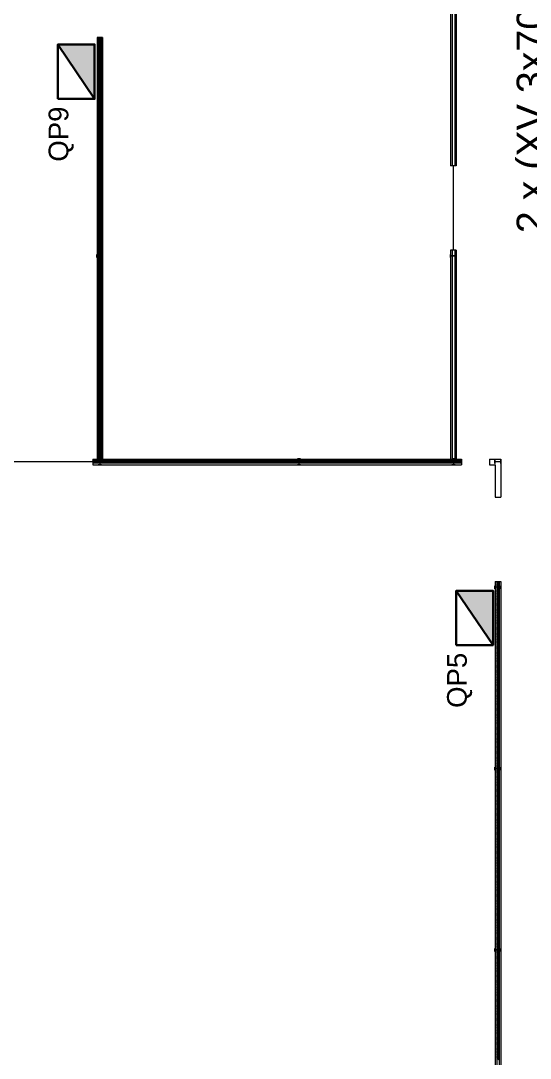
# Model space of a CAD drawing. Header units: millimetres. Extents: x -32 to 1412, y -324 to 2887.
# Drawn here: x 996.27 to 1014.37, y 1999.43 to 2036.25 of the extents above; entities that cross this region are included whole.
import ezdxf

# ---------------------------------------------------------------- set-up
doc = ezdxf.new("R2010")
doc.units = ezdxf.units.MM
doc.header["$LTSCALE"] = 0.5
doc.layers.add('arquitetura', color=252, linetype='CONTINUOUS', lineweight=5)
doc.layers.add('quadros eletricos', color=3, linetype='CONTINUOUS', lineweight=30)
doc.styles.add('Arial nw', font='ARIALN.TTF')

msp = doc.modelspace()

# ---------------------------------------------------------------- hatches: boundary and pattern name
at = {"layer": 'quadros eletricos'}
for points in [[(997.59, 2035.409), (998.897, 2033.479), (998.897, 2035.409)], [(1011.741, 2016.025), (1013.048, 2014.096), (1013.048, 2016.025)]]:
    msp.add_hatch(color=256, dxfattribs=at).paths.add_polyline_path(points)

# ---------------------------------------------------------------- linework, layer by layer
at = {"layer": 'arquitetura', "color": 252}
for p, q in [((1011.541, 2042.052), (1011.541, 2031.103)), ((1011.596, 2042.052), (1011.596, 2031.103)), ((1011.686, 2042.052), (1011.686, 2031.103)), ((1011.741, 2042.052), (1011.741, 2031.103)), ((998.981, 2035.659), (998.981, 2020.696)), ((999.181, 2035.659), (998.981, 2035.659)), ((999.036, 2035.659), (999.036, 2020.696)), ((999.126, 2035.566), (999.036, 2035.656)), ((999.126, 2035.521), (999.036, 2035.611)), ((999.126, 2035.477), (999.036, 2035.567)), ((999.126, 2035.432), (999.036, 2035.522)), ((999.126, 2035.387), (999.036, 2035.477)), ((999.126, 2035.342), (999.036, 2035.432)), ((999.126, 2035.297), (999.036, 2035.387)), ((999.126, 2035.252), (999.036, 2035.342)), ((999.126, 2035.611), (999.078, 2035.659)), ((999.126, 2035.656), (999.123, 2035.659)), ((999.126, 2035.659), (999.126, 2020.696)), ((999.181, 2035.659), (999.181, 2020.696)), ((999.126, 2035.207), (999.036, 2035.297)), ((999.126, 2035.162), (999.036, 2035.252)), ((999.126, 2035.117), (999.036, 2035.207)), ((999.126, 2035.072), (999.036, 2035.162)), ((999.126, 2035.027), (999.036, 2035.117)), ((999.126, 2034.983), (999.036, 2035.073)), ((999.126, 2034.938), (999.036, 2035.028)), ((999.126, 2034.893), (999.036, 2034.983)), ((999.126, 2034.848), (999.036, 2034.938)), ((999.126, 2034.803), (999.036, 2034.893)), ((999.126, 2034.758), (999.036, 2034.848)), ((999.126, 2034.713), (999.036, 2034.803)), ((999.126, 2034.668), (999.036, 2034.758)), ((999.126, 2034.623), (999.036, 2034.713)), ((999.126, 2034.578), (999.036, 2034.668)), ((999.126, 2034.534), (999.036, 2034.624)), ((999.126, 2034.489), (999.036, 2034.579)), ((999.126, 2034.444), (999.036, 2034.534)), ((999.126, 2034.399), (999.036, 2034.489)), ((999.126, 2034.354), (999.036, 2034.444)), ((999.126, 2034.309), (999.036, 2034.399)), ((999.126, 2034.264), (999.036, 2034.354)), ((999.126, 2034.219), (999.036, 2034.309)), ((999.126, 2034.174), (999.036, 2034.264)), ((999.126, 2034.129), (999.036, 2034.219)), ((999.126, 2034.085), (999.036, 2034.175)), ((999.126, 2034.04), (999.036, 2034.13)), ((999.126, 2033.995), (999.036, 2034.085)), ((999.126, 2033.95), (999.036, 2034.04)), ((999.126, 2033.905), (999.036, 2033.995)), ((999.126, 2033.86), (999.036, 2033.95)), ((999.126, 2033.815), (999.036, 2033.905)), ((999.126, 2033.77), (999.036, 2033.86)), ((999.126, 2033.725), (999.036, 2033.815)), ((999.126, 2033.68), (999.036, 2033.77)), ((999.126, 2033.636), (999.036, 2033.726)), ((999.126, 2033.591), (999.036, 2033.681)), ((999.126, 2033.546), (999.036, 2033.636)), ((999.126, 2033.501), (999.036, 2033.591)), ((999.126, 2033.456), (999.036, 2033.546)), ((999.126, 2033.411), (999.036, 2033.501)), ((999.126, 2033.366), (999.036, 2033.456)), ((999.126, 2033.321), (999.036, 2033.411)), ((999.126, 2033.276), (999.036, 2033.366)), ((999.126, 2033.231), (999.036, 2033.321)), ((999.126, 2033.187), (999.036, 2033.277)), ((999.126, 2033.142), (999.036, 2033.232)), ((999.126, 2033.097), (999.036, 2033.187)), ((999.126, 2033.052), (999.036, 2033.142)), ((999.126, 2033.007), (999.036, 2033.097)), ((999.126, 2032.962), (999.036, 2033.052)), ((999.126, 2032.917), (999.036, 2033.007)), ((999.126, 2032.872), (999.036, 2032.962)), ((999.126, 2032.827), (999.036, 2032.917)), ((999.126, 2032.782), (999.036, 2032.872)), ((999.126, 2032.738), (999.036, 2032.828)), ((999.126, 2032.693), (999.036, 2032.783)), ((999.126, 2032.648), (999.036, 2032.738)), ((999.126, 2032.603), (999.036, 2032.693)), ((999.126, 2032.558), (999.036, 2032.648)), ((999.126, 2032.513), (999.036, 2032.603)), ((999.126, 2032.468), (999.036, 2032.558)), ((999.126, 2032.423), (999.036, 2032.513)), ((999.126, 2032.378), (999.036, 2032.468)), ((999.126, 2032.333), (999.036, 2032.423)), ((999.126, 2032.289), (999.036, 2032.379)), ((999.126, 2032.244), (999.036, 2032.334)), ((999.126, 2032.199), (999.036, 2032.289)), ((999.126, 2032.154), (999.036, 2032.244)), ((999.126, 2032.109), (999.036, 2032.199)), ((999.126, 2032.064), (999.036, 2032.154)), ((999.126, 2032.019), (999.036, 2032.109)), ((999.126, 2031.974), (999.036, 2032.064)), ((999.126, 2031.929), (999.036, 2032.019)), ((999.126, 2031.884), (999.036, 2031.974)), ((999.126, 2031.84), (999.036, 2031.93)), ((999.126, 2031.795), (999.036, 2031.885)), ((999.126, 2031.75), (999.036, 2031.84)), ((999.126, 2031.705), (999.036, 2031.795)), ((999.126, 2031.66), (999.036, 2031.75)), ((999.126, 2031.615), (999.036, 2031.705)), ((999.126, 2031.57), (999.036, 2031.66)), ((999.126, 2031.525), (999.036, 2031.615)), ((999.126, 2031.48), (999.036, 2031.57)), ((999.126, 2031.435), (999.036, 2031.525)), ((999.126, 2031.39), (999.036, 2031.48)), ((999.126, 2031.346), (999.036, 2031.436)), ((999.126, 2031.301), (999.036, 2031.391)), ((999.126, 2031.256), (999.036, 2031.346)), ((999.126, 2031.211), (999.036, 2031.301)), ((999.126, 2031.166), (999.036, 2031.256)), ((999.126, 2031.121), (999.036, 2031.211)), ((999.126, 2031.076), (999.036, 2031.166)), ((999.126, 2031.031), (999.036, 2031.121)), ((999.126, 2030.986), (999.036, 2031.076)), ((999.126, 2030.941), (999.036, 2031.031)), ((999.126, 2030.897), (999.036, 2030.987)), ((999.126, 2030.852), (999.036, 2030.942)), ((999.126, 2030.807), (999.036, 2030.897)), ((1011.741, 2031.103), (1011.541, 2031.103)), ((1011.641, 2028.103), (1011.641, 2031.103)), ((999.126, 2030.762), (999.036, 2030.852)), ((999.126, 2030.717), (999.036, 2030.807)), ((999.126, 2030.672), (999.036, 2030.762)), ((999.126, 2030.627), (999.036, 2030.717)), ((999.126, 2030.582), (999.036, 2030.672)), ((999.126, 2030.537), (999.036, 2030.627)), ((999.126, 2030.492), (999.036, 2030.582)), ((999.126, 2030.448), (999.036, 2030.538)), ((999.126, 2030.403), (999.036, 2030.493)), ((999.126, 2030.358), (999.036, 2030.448)), ((999.126, 2030.313), (999.036, 2030.403)), ((999.126, 2030.268), (999.036, 2030.358)), ((999.126, 2030.223), (999.036, 2030.313)), ((999.126, 2030.178), (999.036, 2030.268)), ((999.126, 2030.133), (999.036, 2030.223)), ((999.126, 2030.088), (999.036, 2030.178)), ((999.126, 2030.043), (999.036, 2030.133)), ((999.126, 2029.999), (999.036, 2030.089)), ((999.126, 2029.954), (999.036, 2030.044)), ((999.126, 2029.909), (999.036, 2029.999)), ((999.126, 2029.864), (999.036, 2029.954)), ((999.126, 2029.819), (999.036, 2029.909)), ((999.126, 2029.774), (999.036, 2029.864)), ((999.126, 2029.729), (999.036, 2029.819)), ((999.126, 2029.684), (999.036, 2029.774)), ((999.126, 2029.639), (999.036, 2029.729)), ((999.126, 2029.594), (999.036, 2029.684)), ((999.126, 2029.55), (999.036, 2029.64)), ((999.126, 2029.505), (999.036, 2029.595)), ((999.126, 2029.46), (999.036, 2029.55)), ((999.126, 2029.415), (999.036, 2029.505)), ((999.126, 2029.37), (999.036, 2029.46)), ((999.126, 2029.325), (999.036, 2029.415)), ((999.126, 2029.28), (999.036, 2029.37)), ((999.126, 2029.235), (999.036, 2029.325)), ((999.126, 2029.19), (999.036, 2029.28)), ((999.126, 2029.145), (999.036, 2029.235)), ((999.126, 2029.101), (999.036, 2029.191)), ((999.126, 2029.056), (999.036, 2029.146)), ((999.126, 2029.011), (999.036, 2029.101)), ((999.126, 2028.966), (999.036, 2029.056)), ((999.126, 2028.921), (999.036, 2029.011)), ((999.126, 2028.876), (999.036, 2028.966)), ((999.126, 2028.831), (999.036, 2028.921)), ((999.126, 2028.786), (999.036, 2028.876)), ((999.126, 2028.741), (999.036, 2028.831)), ((999.126, 2028.696), (999.036, 2028.786)), ((999.126, 2028.652), (999.036, 2028.742)), ((999.126, 2028.607), (999.036, 2028.697)), ((999.126, 2028.562), (999.036, 2028.652)), ((999.126, 2028.517), (999.036, 2028.607)), ((999.126, 2028.472), (999.036, 2028.562)), ((999.126, 2028.427), (999.036, 2028.517)), ((999.126, 2028.382), (999.036, 2028.472)), ((999.126, 2028.337), (999.036, 2028.427)), ((999.126, 2028.292), (999.036, 2028.382)), ((999.126, 2028.247), (999.036, 2028.337)), ((999.126, 2028.202), (999.036, 2028.292)), ((999.126, 2028.158), (999.036, 2028.248)), ((999.126, 2028.113), (999.036, 2028.203)), ((999.126, 2028.068), (999.036, 2028.158)), ((999.126, 2028.023), (999.036, 2028.113)), ((999.126, 2027.978), (999.036, 2028.068)), ((999.126, 2027.933), (999.036, 2028.023)), ((999.126, 2027.888), (999.036, 2027.978)), ((1011.741, 2028.103), (1011.541, 2028.103)), ((1011.541, 2028.103), (1011.541, 2020.696)), ((1011.596, 2028.103), (1011.596, 2020.696)), ((1011.686, 2028.103), (1011.686, 2020.696)), ((1011.741, 2028.103), (1011.741, 2020.696)), ((999.126, 2027.843), (999.036, 2027.933)), ((999.126, 2027.798), (999.036, 2027.888)), ((999.126, 2027.753), (999.036, 2027.843)), ((999.126, 2027.709), (999.036, 2027.799)), ((999.126, 2027.664), (999.036, 2027.754)), ((999.126, 2027.619), (999.036, 2027.709)), ((999.126, 2027.574), (999.036, 2027.664)), ((999.126, 2027.529), (999.036, 2027.619)), ((999.126, 2027.484), (999.036, 2027.574)), ((999.126, 2027.439), (999.036, 2027.529)), ((999.126, 2027.394), (999.036, 2027.484)), ((999.126, 2027.349), (999.036, 2027.439)), ((999.126, 2027.304), (999.036, 2027.394)), ((999.126, 2027.26), (999.036, 2027.35)), ((999.126, 2027.215), (999.036, 2027.305)), ((999.126, 2027.17), (999.036, 2027.26)), ((999.126, 2027.125), (999.036, 2027.215)), ((999.126, 2027.08), (999.036, 2027.17)), ((999.126, 2027.035), (999.036, 2027.125)), ((999.126, 2026.99), (999.036, 2027.08)), ((999.126, 2026.945), (999.036, 2027.035)), ((999.126, 2026.9), (999.036, 2026.99)), ((999.126, 2026.855), (999.036, 2026.945)), ((999.126, 2026.811), (999.036, 2026.901)), ((999.126, 2026.766), (999.036, 2026.856)), ((999.126, 2026.721), (999.036, 2026.811)), ((999.126, 2026.676), (999.036, 2026.766)), ((999.126, 2026.631), (999.036, 2026.721)), ((999.126, 2026.586), (999.036, 2026.676)), ((999.126, 2026.541), (999.036, 2026.631)), ((999.126, 2026.496), (999.036, 2026.586)), ((999.126, 2026.451), (999.036, 2026.541)), ((999.126, 2026.406), (999.036, 2026.496)), ((999.126, 2026.362), (999.036, 2026.452)), ((999.126, 2026.317), (999.036, 2026.407)), ((999.126, 2026.272), (999.036, 2026.362)), ((999.126, 2026.227), (999.036, 2026.317)), ((999.126, 2026.182), (999.036, 2026.272)), ((999.126, 2026.137), (999.036, 2026.227)), ((999.126, 2026.092), (999.036, 2026.182)), ((999.126, 2026.047), (999.036, 2026.137)), ((999.126, 2026.002), (999.036, 2026.092)), ((999.126, 2025.957), (999.036, 2026.047)), ((999.126, 2025.913), (999.036, 2026.003)), ((999.126, 2025.868), (999.036, 2025.958)), ((999.126, 2025.823), (999.036, 2025.913)), ((999.126, 2025.778), (999.036, 2025.868)), ((999.126, 2025.733), (999.036, 2025.823)), ((999.126, 2025.688), (999.036, 2025.778)), ((999.126, 2025.643), (999.036, 2025.733)), ((999.126, 2025.598), (999.036, 2025.688)), ((999.126, 2025.553), (999.036, 2025.643)), ((999.126, 2025.508), (999.036, 2025.598)), ((999.126, 2025.464), (999.036, 2025.554)), ((999.126, 2025.419), (999.036, 2025.509)), ((999.126, 2025.374), (999.036, 2025.464)), ((999.126, 2025.329), (999.036, 2025.419)), ((999.126, 2025.284), (999.036, 2025.374)), ((999.126, 2025.239), (999.036, 2025.329)), ((999.126, 2025.194), (999.036, 2025.284)), ((999.126, 2025.149), (999.036, 2025.239)), ((999.126, 2025.104), (999.036, 2025.194)), ((999.126, 2025.059), (999.036, 2025.149)), ((999.126, 2025.015), (999.036, 2025.105)), ((999.126, 2024.97), (999.036, 2025.06)), ((999.126, 2024.925), (999.036, 2025.015)), ((999.126, 2024.88), (999.036, 2024.97)), ((999.126, 2024.835), (999.036, 2024.925)), ((999.126, 2024.79), (999.036, 2024.88)), ((999.126, 2024.745), (999.036, 2024.835)), ((999.126, 2024.7), (999.036, 2024.79)), ((999.126, 2024.655), (999.036, 2024.745)), ((999.126, 2024.61), (999.036, 2024.7)), ((999.126, 2024.565), (999.036, 2024.655)), ((999.126, 2024.521), (999.036, 2024.611)), ((999.126, 2024.476), (999.036, 2024.566)), ((999.126, 2024.431), (999.036, 2024.521)), ((999.126, 2024.386), (999.036, 2024.476)), ((999.126, 2024.341), (999.036, 2024.431)), ((999.126, 2024.296), (999.036, 2024.386)), ((999.126, 2024.251), (999.036, 2024.341)), ((999.126, 2024.206), (999.036, 2024.296)), ((999.126, 2024.161), (999.036, 2024.251)), ((999.126, 2024.116), (999.036, 2024.206)), ((999.126, 2024.072), (999.036, 2024.162)), ((999.126, 2024.027), (999.036, 2024.117)), ((999.126, 2023.982), (999.036, 2024.072)), ((999.126, 2023.937), (999.036, 2024.027)), ((999.126, 2023.892), (999.036, 2023.982)), ((999.126, 2023.847), (999.036, 2023.937)), ((999.126, 2023.802), (999.036, 2023.892)), ((999.126, 2023.757), (999.036, 2023.847)), ((999.126, 2023.712), (999.036, 2023.802)), ((999.126, 2023.667), (999.036, 2023.757)), ((999.126, 2023.623), (999.036, 2023.713)), ((999.126, 2023.578), (999.036, 2023.668)), ((999.126, 2023.533), (999.036, 2023.623)), ((999.126, 2023.488), (999.036, 2023.578)), ((999.126, 2023.443), (999.036, 2023.533)), ((999.126, 2023.398), (999.036, 2023.488)), ((999.126, 2023.353), (999.036, 2023.443)), ((999.126, 2023.308), (999.036, 2023.398)), ((999.126, 2023.263), (999.036, 2023.353)), ((999.126, 2023.218), (999.036, 2023.308)), ((999.126, 2023.174), (999.036, 2023.264)), ((999.126, 2023.129), (999.036, 2023.219)), ((999.126, 2023.084), (999.036, 2023.174)), ((999.126, 2023.039), (999.036, 2023.129)), ((999.126, 2022.994), (999.036, 2023.084)), ((999.126, 2022.949), (999.036, 2023.039)), ((999.126, 2022.904), (999.036, 2022.994)), ((999.126, 2022.859), (999.036, 2022.949)), ((999.126, 2022.814), (999.036, 2022.904)), ((999.126, 2022.769), (999.036, 2022.859)), ((999.126, 2022.725), (999.036, 2022.815)), ((999.126, 2022.68), (999.036, 2022.77)), ((999.126, 2022.635), (999.036, 2022.725)), ((999.126, 2022.59), (999.036, 2022.68)), ((999.126, 2022.545), (999.036, 2022.635)), ((999.126, 2022.5), (999.036, 2022.59)), ((999.126, 2022.455), (999.036, 2022.545)), ((999.126, 2022.41), (999.036, 2022.5)), ((999.126, 2022.365), (999.036, 2022.455)), ((999.126, 2022.32), (999.036, 2022.41)), ((999.126, 2022.276), (999.036, 2022.366)), ((999.126, 2022.231), (999.036, 2022.321)), ((999.126, 2022.186), (999.036, 2022.276)), ((999.126, 2022.141), (999.036, 2022.231)), ((999.126, 2022.096), (999.036, 2022.186)), ((999.126, 2022.051), (999.036, 2022.141)), ((999.126, 2022.006), (999.036, 2022.096)), ((999.126, 2021.961), (999.036, 2022.051)), ((999.126, 2021.916), (999.036, 2022.006)), ((999.126, 2021.871), (999.036, 2021.961)), ((999.126, 2021.827), (999.036, 2021.917)), ((999.126, 2021.782), (999.036, 2021.872)), ((999.126, 2021.737), (999.036, 2021.827)), ((999.126, 2021.692), (999.036, 2021.782)), ((999.126, 2021.647), (999.036, 2021.737)), ((999.126, 2021.602), (999.036, 2021.692)), ((999.126, 2021.557), (999.036, 2021.647)), ((999.126, 2021.512), (999.036, 2021.602)), ((999.126, 2021.467), (999.036, 2021.557)), ((999.126, 2021.422), (999.036, 2021.512)), ((999.126, 2021.378), (999.036, 2021.468)), ((999.126, 2021.333), (999.036, 2021.423)), ((999.126, 2021.288), (999.036, 2021.378)), ((999.126, 2021.243), (999.036, 2021.333)), ((999.126, 2021.198), (999.036, 2021.288)), ((999.126, 2021.153), (999.036, 2021.243)), ((999.126, 2021.108), (999.036, 2021.198)), ((999.126, 2021.063), (999.036, 2021.153)), ((999.126, 2021.018), (999.036, 2021.108)), ((999.126, 2020.973), (999.036, 2021.063)), ((999.126, 2020.928), (999.036, 2021.018)), ((999.126, 2020.884), (999.036, 2020.974)), ((998.831, 2020.596), (995.831, 2020.596)), ((998.831, 2020.696), (1011.921, 2020.696)), ((998.831, 2020.696), (998.831, 2020.496)), ((1011.921, 2020.641), (998.831, 2020.641)), ((998.92, 2020.551), (998.831, 2020.64)), ((998.875, 2020.551), (998.831, 2020.595)), ((998.964, 2020.551), (998.874, 2020.641)), ((999.009, 2020.551), (998.919, 2020.641)), ((999.054, 2020.551), (998.964, 2020.641)), ((999.099, 2020.551), (999.009, 2020.641)), ((999.126, 2020.839), (999.036, 2020.929)), ((999.126, 2020.794), (999.036, 2020.884)), ((999.126, 2020.749), (999.036, 2020.839)), ((999.126, 2020.704), (999.036, 2020.794)), ((999.089, 2020.696), (999.036, 2020.749)), ((999.044, 2020.696), (999.036, 2020.704)), ((999.144, 2020.551), (999.054, 2020.641)), ((999.189, 2020.551), (999.099, 2020.641)), ((999.234, 2020.551), (999.144, 2020.641)), ((999.279, 2020.551), (999.189, 2020.641)), ((999.324, 2020.551), (999.234, 2020.641)), ((999.369, 2020.551), (999.279, 2020.641)), ((999.413, 2020.551), (999.323, 2020.641)), ((999.458, 2020.551), (999.368, 2020.641)), ((999.503, 2020.551), (999.413, 2020.641)), ((999.548, 2020.551), (999.458, 2020.641)), ((999.593, 2020.551), (999.503, 2020.641)), ((999.638, 2020.551), (999.548, 2020.641)), ((999.683, 2020.551), (999.593, 2020.641)), ((999.728, 2020.551), (999.638, 2020.641)), ((999.773, 2020.551), (999.683, 2020.641)), ((999.818, 2020.551), (999.728, 2020.641)), ((999.863, 2020.551), (999.773, 2020.641)), ((999.907, 2020.551), (999.817, 2020.641)), ((999.952, 2020.551), (999.862, 2020.641)), ((999.997, 2020.551), (999.907, 2020.641)), ((1000.042, 2020.551), (999.952, 2020.641)), ((1000.087, 2020.551), (999.997, 2020.641)), ((1000.132, 2020.551), (1000.042, 2020.641)), ((1000.177, 2020.551), (1000.087, 2020.641)), ((1000.222, 2020.551), (1000.132, 2020.641)), ((1000.267, 2020.551), (1000.177, 2020.641)), ((1000.312, 2020.551), (1000.222, 2020.641)), ((1000.356, 2020.551), (1000.266, 2020.641)), ((1000.401, 2020.551), (1000.311, 2020.641)), ((1000.446, 2020.551), (1000.356, 2020.641)), ((1000.491, 2020.551), (1000.401, 2020.641)), ((1000.536, 2020.551), (1000.446, 2020.641)), ((1000.581, 2020.551), (1000.491, 2020.641)), ((1000.626, 2020.551), (1000.536, 2020.641)), ((1000.671, 2020.551), (1000.581, 2020.641)), ((1000.716, 2020.551), (1000.626, 2020.641)), ((1000.761, 2020.551), (1000.671, 2020.641)), ((1000.805, 2020.551), (1000.715, 2020.641)), ((1000.85, 2020.551), (1000.76, 2020.641)), ((1000.895, 2020.551), (1000.805, 2020.641)), ((1000.94, 2020.551), (1000.85, 2020.641)), ((1000.985, 2020.551), (1000.895, 2020.641)), ((1001.03, 2020.551), (1000.94, 2020.641)), ((1001.075, 2020.551), (1000.985, 2020.641)), ((1001.12, 2020.551), (1001.03, 2020.641)), ((1001.165, 2020.551), (1001.075, 2020.641)), ((1001.21, 2020.551), (1001.12, 2020.641)), ((1001.254, 2020.551), (1001.164, 2020.641)), ((1001.299, 2020.551), (1001.209, 2020.641)), ((1001.344, 2020.551), (1001.254, 2020.641)), ((1001.389, 2020.551), (1001.299, 2020.641)), ((1001.434, 2020.551), (1001.344, 2020.641)), ((1001.479, 2020.551), (1001.389, 2020.641)), ((1001.524, 2020.551), (1001.434, 2020.641)), ((1001.569, 2020.551), (1001.479, 2020.641)), ((1001.614, 2020.551), (1001.524, 2020.641)), ((1001.659, 2020.551), (1001.569, 2020.641)), ((1001.703, 2020.551), (1001.613, 2020.641)), ((1001.748, 2020.551), (1001.658, 2020.641)), ((1001.793, 2020.551), (1001.703, 2020.641)), ((1001.838, 2020.551), (1001.748, 2020.641)), ((1001.883, 2020.551), (1001.793, 2020.641)), ((1001.928, 2020.551), (1001.838, 2020.641)), ((1001.973, 2020.551), (1001.883, 2020.641)), ((1002.018, 2020.551), (1001.928, 2020.641)), ((1002.063, 2020.551), (1001.973, 2020.641)), ((1002.108, 2020.551), (1002.018, 2020.641)), ((1002.152, 2020.551), (1002.062, 2020.641)), ((1002.197, 2020.551), (1002.107, 2020.641)), ((1002.242, 2020.551), (1002.152, 2020.641)), ((1002.287, 2020.551), (1002.197, 2020.641)), ((1002.332, 2020.551), (1002.242, 2020.641)), ((1002.377, 2020.551), (1002.287, 2020.641)), ((1002.422, 2020.551), (1002.332, 2020.641)), ((1002.467, 2020.551), (1002.377, 2020.641)), ((1002.512, 2020.551), (1002.422, 2020.641)), ((1002.557, 2020.551), (1002.467, 2020.641)), ((1002.601, 2020.551), (1002.511, 2020.641)), ((1002.646, 2020.551), (1002.556, 2020.641)), ((1002.691, 2020.551), (1002.601, 2020.641)), ((1002.736, 2020.551), (1002.646, 2020.641)), ((1002.781, 2020.551), (1002.691, 2020.641)), ((1002.826, 2020.551), (1002.736, 2020.641)), ((1002.871, 2020.551), (1002.781, 2020.641)), ((1002.916, 2020.551), (1002.826, 2020.641)), ((1002.961, 2020.551), (1002.871, 2020.641)), ((1003.006, 2020.551), (1002.916, 2020.641)), ((1003.05, 2020.551), (1002.96, 2020.641)), ((1003.095, 2020.551), (1003.005, 2020.641)), ((1003.14, 2020.551), (1003.05, 2020.641)), ((1003.185, 2020.551), (1003.095, 2020.641)), ((1003.23, 2020.551), (1003.14, 2020.641)), ((1003.275, 2020.551), (1003.185, 2020.641)), ((1003.32, 2020.551), (1003.23, 2020.641)), ((1003.365, 2020.551), (1003.275, 2020.641)), ((1003.41, 2020.551), (1003.32, 2020.641)), ((1003.455, 2020.551), (1003.365, 2020.641)), ((1003.5, 2020.551), (1003.41, 2020.641)), ((1003.544, 2020.551), (1003.454, 2020.641)), ((1003.589, 2020.551), (1003.499, 2020.641)), ((1003.634, 2020.551), (1003.544, 2020.641)), ((1003.679, 2020.551), (1003.589, 2020.641)), ((1003.724, 2020.551), (1003.634, 2020.641)), ((1003.769, 2020.551), (1003.679, 2020.641)), ((1003.814, 2020.551), (1003.724, 2020.641)), ((1003.859, 2020.551), (1003.769, 2020.641)), ((1003.904, 2020.551), (1003.814, 2020.641)), ((1003.949, 2020.551), (1003.859, 2020.641)), ((1003.993, 2020.551), (1003.903, 2020.641)), ((1004.038, 2020.551), (1003.948, 2020.641)), ((1004.083, 2020.551), (1003.993, 2020.641)), ((1004.128, 2020.551), (1004.038, 2020.641)), ((1004.173, 2020.551), (1004.083, 2020.641)), ((1004.218, 2020.551), (1004.128, 2020.641)), ((1004.263, 2020.551), (1004.173, 2020.641)), ((1004.308, 2020.551), (1004.218, 2020.641)), ((1004.353, 2020.551), (1004.263, 2020.641)), ((1004.398, 2020.551), (1004.308, 2020.641)), ((1004.442, 2020.551), (1004.352, 2020.641)), ((1004.487, 2020.551), (1004.397, 2020.641)), ((1004.532, 2020.551), (1004.442, 2020.641)), ((1004.577, 2020.551), (1004.487, 2020.641)), ((1004.622, 2020.551), (1004.532, 2020.641)), ((1004.667, 2020.551), (1004.577, 2020.641)), ((1004.712, 2020.551), (1004.622, 2020.641)), ((1004.757, 2020.551), (1004.667, 2020.641)), ((1004.802, 2020.551), (1004.712, 2020.641)), ((1004.847, 2020.551), (1004.757, 2020.641)), ((1004.891, 2020.551), (1004.801, 2020.641)), ((1004.936, 2020.551), (1004.846, 2020.641)), ((1004.981, 2020.551), (1004.891, 2020.641)), ((1005.026, 2020.551), (1004.936, 2020.641)), ((1005.071, 2020.551), (1004.981, 2020.641)), ((1005.116, 2020.551), (1005.026, 2020.641)), ((1005.161, 2020.551), (1005.071, 2020.641)), ((1005.206, 2020.551), (1005.116, 2020.641)), ((1005.251, 2020.551), (1005.161, 2020.641)), ((1005.296, 2020.551), (1005.206, 2020.641)), ((1005.34, 2020.551), (1005.25, 2020.641)), ((1005.385, 2020.551), (1005.295, 2020.641)), ((1005.43, 2020.551), (1005.34, 2020.641)), ((1005.475, 2020.551), (1005.385, 2020.641)), ((1005.52, 2020.551), (1005.43, 2020.641)), ((1005.565, 2020.551), (1005.475, 2020.641)), ((1005.61, 2020.551), (1005.52, 2020.641)), ((1005.655, 2020.551), (1005.565, 2020.641)), ((1005.7, 2020.551), (1005.61, 2020.641)), ((1005.745, 2020.551), (1005.655, 2020.641)), ((1005.789, 2020.551), (1005.699, 2020.641)), ((1005.834, 2020.551), (1005.744, 2020.641)), ((1005.879, 2020.551), (1005.789, 2020.641)), ((1005.924, 2020.551), (1005.834, 2020.641)), ((1005.969, 2020.551), (1005.879, 2020.641)), ((1006.014, 2020.551), (1005.924, 2020.641)), ((1006.059, 2020.551), (1005.969, 2020.641)), ((1006.104, 2020.551), (1006.014, 2020.641)), ((1006.149, 2020.551), (1006.059, 2020.641)), ((1006.194, 2020.551), (1006.104, 2020.641)), ((1006.238, 2020.551), (1006.148, 2020.641)), ((1006.283, 2020.551), (1006.193, 2020.641)), ((1006.328, 2020.551), (1006.238, 2020.641)), ((1006.373, 2020.551), (1006.283, 2020.641)), ((1006.418, 2020.551), (1006.328, 2020.641)), ((1006.463, 2020.551), (1006.373, 2020.641)), ((1006.508, 2020.551), (1006.418, 2020.641)), ((1006.553, 2020.551), (1006.463, 2020.641)), ((1006.598, 2020.551), (1006.508, 2020.641)), ((1006.643, 2020.551), (1006.553, 2020.641)), ((1006.687, 2020.551), (1006.597, 2020.641)), ((1006.732, 2020.551), (1006.642, 2020.641)), ((1006.777, 2020.551), (1006.687, 2020.641)), ((1006.822, 2020.551), (1006.732, 2020.641)), ((1006.867, 2020.551), (1006.777, 2020.641)), ((1006.912, 2020.551), (1006.822, 2020.641)), ((1006.957, 2020.551), (1006.867, 2020.641)), ((1007.002, 2020.551), (1006.912, 2020.641)), ((1007.047, 2020.551), (1006.957, 2020.641)), ((1007.092, 2020.551), (1007.002, 2020.641)), ((1007.137, 2020.551), (1007.047, 2020.641)), ((1007.181, 2020.551), (1007.091, 2020.641)), ((1007.226, 2020.551), (1007.136, 2020.641)), ((1007.271, 2020.551), (1007.181, 2020.641)), ((1007.316, 2020.551), (1007.226, 2020.641)), ((1007.361, 2020.551), (1007.271, 2020.641)), ((1007.406, 2020.551), (1007.316, 2020.641)), ((1007.451, 2020.551), (1007.361, 2020.641)), ((1007.496, 2020.551), (1007.406, 2020.641)), ((1007.541, 2020.551), (1007.451, 2020.641)), ((1007.586, 2020.551), (1007.496, 2020.641)), ((1007.63, 2020.551), (1007.54, 2020.641)), ((1007.675, 2020.551), (1007.585, 2020.641)), ((1007.72, 2020.551), (1007.63, 2020.641)), ((1007.765, 2020.551), (1007.675, 2020.641)), ((1007.81, 2020.551), (1007.72, 2020.641)), ((1007.855, 2020.551), (1007.765, 2020.641)), ((1007.9, 2020.551), (1007.81, 2020.641)), ((1007.945, 2020.551), (1007.855, 2020.641)), ((1007.99, 2020.551), (1007.9, 2020.641)), ((1008.035, 2020.551), (1007.945, 2020.641)), ((1008.079, 2020.551), (1007.989, 2020.641)), ((1008.124, 2020.551), (1008.034, 2020.641)), ((1008.169, 2020.551), (1008.079, 2020.641)), ((1008.214, 2020.551), (1008.124, 2020.641)), ((1008.259, 2020.551), (1008.169, 2020.641)), ((1008.304, 2020.551), (1008.214, 2020.641)), ((1008.349, 2020.551), (1008.259, 2020.641)), ((1008.394, 2020.551), (1008.304, 2020.641)), ((1008.439, 2020.551), (1008.349, 2020.641)), ((1008.484, 2020.551), (1008.394, 2020.641)), ((1008.528, 2020.551), (1008.438, 2020.641)), ((1008.573, 2020.551), (1008.483, 2020.641)), ((1008.618, 2020.551), (1008.528, 2020.641)), ((1008.663, 2020.551), (1008.573, 2020.641)), ((1008.708, 2020.551), (1008.618, 2020.641)), ((1008.753, 2020.551), (1008.663, 2020.641)), ((1008.798, 2020.551), (1008.708, 2020.641)), ((1008.843, 2020.551), (1008.753, 2020.641)), ((1008.888, 2020.551), (1008.798, 2020.641)), ((1008.933, 2020.551), (1008.843, 2020.641)), ((1008.977, 2020.551), (1008.887, 2020.641)), ((1009.022, 2020.551), (1008.932, 2020.641)), ((1009.067, 2020.551), (1008.977, 2020.641)), ((1009.112, 2020.551), (1009.022, 2020.641)), ((1009.157, 2020.551), (1009.067, 2020.641)), ((1009.202, 2020.551), (1009.112, 2020.641)), ((1009.247, 2020.551), (1009.157, 2020.641)), ((1009.292, 2020.551), (1009.202, 2020.641)), ((1009.337, 2020.551), (1009.247, 2020.641)), ((1009.382, 2020.551), (1009.292, 2020.641)), ((1009.426, 2020.551), (1009.336, 2020.641)), ((1009.471, 2020.551), (1009.381, 2020.641)), ((1009.516, 2020.551), (1009.426, 2020.641)), ((1009.561, 2020.551), (1009.471, 2020.641)), ((1009.606, 2020.551), (1009.516, 2020.641)), ((1009.651, 2020.551), (1009.561, 2020.641)), ((1009.696, 2020.551), (1009.606, 2020.641)), ((1009.741, 2020.551), (1009.651, 2020.641)), ((1009.786, 2020.551), (1009.696, 2020.641)), ((1009.831, 2020.551), (1009.741, 2020.641)), ((1009.875, 2020.551), (1009.785, 2020.641)), ((1009.92, 2020.551), (1009.83, 2020.641)), ((1009.965, 2020.551), (1009.875, 2020.641)), ((1010.01, 2020.551), (1009.92, 2020.641)), ((1010.055, 2020.551), (1009.965, 2020.641)), ((1010.1, 2020.551), (1010.01, 2020.641)), ((1010.145, 2020.551), (1010.055, 2020.641)), ((1010.19, 2020.551), (1010.1, 2020.641)), ((1010.235, 2020.551), (1010.145, 2020.641)), ((1010.28, 2020.551), (1010.19, 2020.641)), ((1010.325, 2020.551), (1010.235, 2020.641)), ((1010.369, 2020.551), (1010.279, 2020.641)), ((1010.414, 2020.551), (1010.324, 2020.641)), ((1010.459, 2020.551), (1010.369, 2020.641)), ((1010.504, 2020.551), (1010.414, 2020.641)), ((1010.549, 2020.551), (1010.459, 2020.641)), ((1010.594, 2020.551), (1010.504, 2020.641)), ((1010.639, 2020.551), (1010.549, 2020.641)), ((1010.684, 2020.551), (1010.594, 2020.641)), ((1010.729, 2020.551), (1010.639, 2020.641)), ((1010.774, 2020.551), (1010.684, 2020.641)), ((1010.818, 2020.551), (1010.728, 2020.641)), ((1010.863, 2020.551), (1010.773, 2020.641)), ((1010.908, 2020.551), (1010.818, 2020.641)), ((1010.953, 2020.551), (1010.863, 2020.641)), ((1010.998, 2020.551), (1010.908, 2020.641)), ((1011.043, 2020.551), (1010.953, 2020.641)), ((1011.088, 2020.551), (1010.998, 2020.641)), ((1011.133, 2020.551), (1011.043, 2020.641)), ((1011.178, 2020.551), (1011.088, 2020.641)), ((1011.223, 2020.551), (1011.133, 2020.641)), ((1011.267, 2020.551), (1011.177, 2020.641)), ((1011.312, 2020.551), (1011.222, 2020.641)), ((1011.357, 2020.551), (1011.267, 2020.641)), ((1011.402, 2020.551), (1011.312, 2020.641)), ((1011.447, 2020.551), (1011.357, 2020.641)), ((1011.492, 2020.551), (1011.402, 2020.641)), ((1011.537, 2020.551), (1011.447, 2020.641)), ((1011.582, 2020.551), (1011.492, 2020.641)), ((1011.627, 2020.551), (1011.537, 2020.641)), ((1011.672, 2020.551), (1011.582, 2020.641)), ((1011.716, 2020.551), (1011.626, 2020.641)), ((1011.761, 2020.551), (1011.671, 2020.641)), ((1011.806, 2020.551), (1011.716, 2020.641)), ((1011.851, 2020.551), (1011.761, 2020.641)), ((1011.896, 2020.551), (1011.806, 2020.641)), ((1011.921, 2020.571), (1011.851, 2020.641)), ((1011.921, 2020.616), (1011.896, 2020.641)), ((1011.921, 2020.696), (1011.921, 2020.496)), ((1012.921, 2020.696), (1012.921, 2020.496)), ((1012.921, 2020.696), (1013.321, 2020.696)), ((1013.321, 2020.696), (1013.321, 2019.346)), ((1011.921, 2020.551), (998.831, 2020.551)), ((998.831, 2020.496), (1011.921, 2020.496)), ((1012.921, 2020.496), (1013.121, 2020.496)), ((1013.121, 2020.496), (1013.121, 2019.346)), ((1013.121, 2019.346), (1013.321, 2019.346)), ((1013.121, 2016.346), (1013.121, 1958.009)), ((1013.121, 2016.346), (1013.321, 2016.346)), ((1013.176, 2016.346), (1013.176, 1958.009)), ((1013.266, 2016.218), (1013.176, 2016.308)), ((1013.266, 2016.173), (1013.176, 2016.263)), ((1013.266, 2016.128), (1013.176, 2016.218)), ((1013.266, 2016.083), (1013.176, 2016.173)), ((1013.266, 2016.263), (1013.182, 2016.346)), ((1013.266, 2016.308), (1013.227, 2016.346)), ((1013.266, 2016.346), (1013.266, 1958.009)), ((1013.321, 2016.346), (1013.321, 1958.009)), ((1013.266, 2016.038), (1013.176, 2016.128)), ((1013.266, 2015.993), (1013.176, 2016.083)), ((1013.266, 2015.948), (1013.176, 2016.038)), ((1013.266, 2015.903), (1013.176, 2015.993)), ((1013.266, 2015.859), (1013.176, 2015.949)), ((1013.266, 2015.814), (1013.176, 2015.904)), ((1013.266, 2015.769), (1013.176, 2015.859)), ((1013.266, 2015.724), (1013.176, 2015.814)), ((1013.266, 2015.679), (1013.176, 2015.769)), ((1013.266, 2015.634), (1013.176, 2015.724)), ((1013.266, 2015.589), (1013.176, 2015.679)), ((1013.266, 2015.544), (1013.176, 2015.634)), ((1013.266, 2015.499), (1013.176, 2015.589)), ((1013.266, 2015.454), (1013.176, 2015.544)), ((1013.266, 2015.41), (1013.176, 2015.5)), ((1013.266, 2015.365), (1013.176, 2015.455)), ((1013.266, 2015.32), (1013.176, 2015.41)), ((1013.266, 2015.275), (1013.176, 2015.365)), ((1013.266, 2015.23), (1013.176, 2015.32)), ((1013.266, 2015.185), (1013.176, 2015.275)), ((1013.266, 2015.14), (1013.176, 2015.23)), ((1013.266, 2015.095), (1013.176, 2015.185)), ((1013.266, 2015.05), (1013.176, 2015.14)), ((1013.266, 2015.005), (1013.176, 2015.095)), ((1013.266, 2014.961), (1013.176, 2015.051)), ((1013.266, 2014.916), (1013.176, 2015.006)), ((1013.266, 2014.871), (1013.176, 2014.961)), ((1013.266, 2014.826), (1013.176, 2014.916)), ((1013.266, 2014.781), (1013.176, 2014.871)), ((1013.266, 2014.736), (1013.176, 2014.826)), ((1013.266, 2014.691), (1013.176, 2014.781)), ((1013.266, 2014.646), (1013.176, 2014.736)), ((1013.266, 2014.601), (1013.176, 2014.691)), ((1013.266, 2014.556), (1013.176, 2014.646)), ((1013.266, 2014.512), (1013.176, 2014.602)), ((1013.266, 2014.467), (1013.176, 2014.557)), ((1013.266, 2014.422), (1013.176, 2014.512)), ((1013.266, 2014.377), (1013.176, 2014.467)), ((1013.266, 2014.332), (1013.176, 2014.422)), ((1013.266, 2014.287), (1013.176, 2014.377)), ((1013.266, 2014.242), (1013.176, 2014.332)), ((1013.266, 2014.197), (1013.176, 2014.287)), ((1013.266, 2014.152), (1013.176, 2014.242)), ((1013.266, 2014.107), (1013.176, 2014.197)), ((1013.266, 2014.062), (1013.176, 2014.152)), ((1013.266, 2014.018), (1013.176, 2014.108)), ((1013.266, 2013.973), (1013.176, 2014.063)), ((1013.266, 2013.928), (1013.176, 2014.018)), ((1013.266, 2013.883), (1013.176, 2013.973)), ((1013.266, 2013.838), (1013.176, 2013.928)), ((1013.266, 2013.793), (1013.176, 2013.883)), ((1013.266, 2013.748), (1013.176, 2013.838)), ((1013.266, 2013.703), (1013.176, 2013.793)), ((1013.266, 2013.658), (1013.176, 2013.748)), ((1013.266, 2013.613), (1013.176, 2013.703)), ((1013.266, 2013.569), (1013.176, 2013.659)), ((1013.266, 2013.524), (1013.176, 2013.614)), ((1013.266, 2013.479), (1013.176, 2013.569)), ((1013.266, 2013.434), (1013.176, 2013.524)), ((1013.266, 2013.389), (1013.176, 2013.479)), ((1013.266, 2013.344), (1013.176, 2013.434)), ((1013.266, 2013.299), (1013.176, 2013.389)), ((1013.266, 2013.254), (1013.176, 2013.344)), ((1013.266, 2013.209), (1013.176, 2013.299)), ((1013.266, 2013.164), (1013.176, 2013.254)), ((1013.266, 2013.12), (1013.176, 2013.21)), ((1013.266, 2013.075), (1013.176, 2013.165)), ((1013.266, 2013.03), (1013.176, 2013.12)), ((1013.266, 2012.985), (1013.176, 2013.075)), ((1013.266, 2012.94), (1013.176, 2013.03)), ((1013.266, 2012.895), (1013.176, 2012.985)), ((1013.266, 2012.85), (1013.176, 2012.94)), ((1013.266, 2012.805), (1013.176, 2012.895)), ((1013.266, 2012.76), (1013.176, 2012.85)), ((1013.266, 2012.715), (1013.176, 2012.805)), ((1013.266, 2012.671), (1013.176, 2012.761)), ((1013.266, 2012.626), (1013.176, 2012.716)), ((1013.266, 2012.581), (1013.176, 2012.671)), ((1013.266, 2012.536), (1013.176, 2012.626)), ((1013.266, 2012.491), (1013.176, 2012.581)), ((1013.266, 2012.446), (1013.176, 2012.536)), ((1013.266, 2012.401), (1013.176, 2012.491)), ((1013.266, 2012.356), (1013.176, 2012.446)), ((1013.266, 2012.311), (1013.176, 2012.401)), ((1013.266, 2012.266), (1013.176, 2012.356)), ((1013.266, 2012.222), (1013.176, 2012.312)), ((1013.266, 2012.177), (1013.176, 2012.267)), ((1013.266, 2012.132), (1013.176, 2012.222)), ((1013.266, 2012.087), (1013.176, 2012.177)), ((1013.266, 2012.042), (1013.176, 2012.132)), ((1013.266, 2011.997), (1013.176, 2012.087)), ((1013.266, 2011.952), (1013.176, 2012.042)), ((1013.266, 2011.907), (1013.176, 2011.997)), ((1013.266, 2011.862), (1013.176, 2011.952)), ((1013.266, 2011.817), (1013.176, 2011.907)), ((1013.266, 2011.773), (1013.176, 2011.863)), ((1013.266, 2011.728), (1013.176, 2011.818)), ((1013.266, 2011.683), (1013.176, 2011.773)), ((1013.266, 2011.638), (1013.176, 2011.728)), ((1013.266, 2011.593), (1013.176, 2011.683)), ((1013.266, 2011.548), (1013.176, 2011.638)), ((1013.266, 2011.503), (1013.176, 2011.593)), ((1013.266, 2011.458), (1013.176, 2011.548)), ((1013.266, 2011.413), (1013.176, 2011.503)), ((1013.266, 2011.368), (1013.176, 2011.458)), ((1013.266, 2011.324), (1013.176, 2011.414)), ((1013.266, 2011.279), (1013.176, 2011.369)), ((1013.266, 2011.234), (1013.176, 2011.324)), ((1013.266, 2011.189), (1013.176, 2011.279)), ((1013.266, 2011.144), (1013.176, 2011.234)), ((1013.266, 2011.099), (1013.176, 2011.189)), ((1013.266, 2011.054), (1013.176, 2011.144)), ((1013.266, 2011.009), (1013.176, 2011.099)), ((1013.266, 2010.964), (1013.176, 2011.054)), ((1013.266, 2010.919), (1013.176, 2011.009)), ((1013.266, 2010.875), (1013.176, 2010.965)), ((1013.266, 2010.83), (1013.176, 2010.92)), ((1013.266, 2010.785), (1013.176, 2010.875)), ((1013.266, 2010.74), (1013.176, 2010.83)), ((1013.266, 2010.695), (1013.176, 2010.785)), ((1013.266, 2010.65), (1013.176, 2010.74)), ((1013.266, 2010.605), (1013.176, 2010.695)), ((1013.266, 2010.56), (1013.176, 2010.65)), ((1013.266, 2010.515), (1013.176, 2010.605)), ((1013.266, 2010.47), (1013.176, 2010.56)), ((1013.266, 2010.425), (1013.176, 2010.515)), ((1013.266, 2010.381), (1013.176, 2010.471)), ((1013.266, 2010.336), (1013.176, 2010.426)), ((1013.266, 2010.291), (1013.176, 2010.381)), ((1013.266, 2010.246), (1013.176, 2010.336)), ((1013.266, 2010.201), (1013.176, 2010.291)), ((1013.266, 2010.156), (1013.176, 2010.246)), ((1013.266, 2010.111), (1013.176, 2010.201)), ((1013.266, 2010.066), (1013.176, 2010.156)), ((1013.266, 2010.021), (1013.176, 2010.111)), ((1013.266, 2009.976), (1013.176, 2010.066)), ((1013.266, 2009.932), (1013.176, 2010.022)), ((1013.266, 2009.887), (1013.176, 2009.977)), ((1013.266, 2009.842), (1013.176, 2009.932)), ((1013.266, 2009.797), (1013.176, 2009.887)), ((1013.266, 2009.752), (1013.176, 2009.842)), ((1013.266, 2009.707), (1013.176, 2009.797)), ((1013.266, 2009.662), (1013.176, 2009.752)), ((1013.266, 2009.617), (1013.176, 2009.707)), ((1013.266, 2009.572), (1013.176, 2009.662)), ((1013.266, 2009.527), (1013.176, 2009.617)), ((1013.266, 2009.483), (1013.176, 2009.573)), ((1013.266, 2009.438), (1013.176, 2009.528)), ((1013.266, 2009.393), (1013.176, 2009.483)), ((1013.266, 2009.348), (1013.176, 2009.438)), ((1013.266, 2009.303), (1013.176, 2009.393)), ((1013.266, 2009.258), (1013.176, 2009.348)), ((1013.266, 2009.213), (1013.176, 2009.303)), ((1013.266, 2009.168), (1013.176, 2009.258)), ((1013.266, 2009.123), (1013.176, 2009.213)), ((1013.266, 2009.078), (1013.176, 2009.168)), ((1013.266, 2009.034), (1013.176, 2009.124)), ((1013.266, 2008.989), (1013.176, 2009.079)), ((1013.266, 2008.944), (1013.176, 2009.034)), ((1013.266, 2008.899), (1013.176, 2008.989)), ((1013.266, 2008.854), (1013.176, 2008.944)), ((1013.266, 2008.809), (1013.176, 2008.899)), ((1013.266, 2008.764), (1013.176, 2008.854)), ((1013.266, 2008.719), (1013.176, 2008.809)), ((1013.266, 2008.674), (1013.176, 2008.764)), ((1013.266, 2008.629), (1013.176, 2008.719)), ((1013.266, 2008.585), (1013.176, 2008.675)), ((1013.266, 2008.54), (1013.176, 2008.63)), ((1013.266, 2008.495), (1013.176, 2008.585)), ((1013.266, 2008.45), (1013.176, 2008.54)), ((1013.266, 2008.405), (1013.176, 2008.495)), ((1013.266, 2008.36), (1013.176, 2008.45)), ((1013.266, 2008.315), (1013.176, 2008.405)), ((1013.266, 2008.27), (1013.176, 2008.36)), ((1013.266, 2008.225), (1013.176, 2008.315)), ((1013.266, 2008.18), (1013.176, 2008.27)), ((1013.266, 2008.136), (1013.176, 2008.226)), ((1013.266, 2008.091), (1013.176, 2008.181)), ((1013.266, 2008.046), (1013.176, 2008.136)), ((1013.266, 2008.001), (1013.176, 2008.091)), ((1013.266, 2007.956), (1013.176, 2008.046)), ((1013.266, 2007.911), (1013.176, 2008.001)), ((1013.266, 2007.866), (1013.176, 2007.956)), ((1013.266, 2007.821), (1013.176, 2007.911)), ((1013.266, 2007.776), (1013.176, 2007.866)), ((1013.266, 2007.731), (1013.176, 2007.821)), ((1013.266, 2007.687), (1013.176, 2007.777)), ((1013.266, 2007.642), (1013.176, 2007.732)), ((1013.266, 2007.597), (1013.176, 2007.687)), ((1013.266, 2007.552), (1013.176, 2007.642)), ((1013.266, 2007.507), (1013.176, 2007.597)), ((1013.266, 2007.462), (1013.176, 2007.552)), ((1013.266, 2007.417), (1013.176, 2007.507)), ((1013.266, 2007.372), (1013.176, 2007.462)), ((1013.266, 2007.327), (1013.176, 2007.417)), ((1013.266, 2007.282), (1013.176, 2007.372)), ((1013.266, 2007.238), (1013.176, 2007.328)), ((1013.266, 2007.193), (1013.176, 2007.283)), ((1013.266, 2007.148), (1013.176, 2007.238)), ((1013.266, 2007.103), (1013.176, 2007.193)), ((1013.266, 2007.058), (1013.176, 2007.148)), ((1013.266, 2007.013), (1013.176, 2007.103)), ((1013.266, 2006.968), (1013.176, 2007.058)), ((1013.266, 2006.923), (1013.176, 2007.013)), ((1013.266, 2006.878), (1013.176, 2006.968)), ((1013.266, 2006.833), (1013.176, 2006.923)), ((1013.266, 2006.788), (1013.176, 2006.878)), ((1013.266, 2006.744), (1013.176, 2006.834)), ((1013.266, 2006.699), (1013.176, 2006.789)), ((1013.266, 2006.654), (1013.176, 2006.744)), ((1013.266, 2006.609), (1013.176, 2006.699)), ((1013.266, 2006.564), (1013.176, 2006.654)), ((1013.266, 2006.519), (1013.176, 2006.609)), ((1013.266, 2006.474), (1013.176, 2006.564)), ((1013.266, 2006.429), (1013.176, 2006.519)), ((1013.266, 2006.384), (1013.176, 2006.474)), ((1013.266, 2006.339), (1013.176, 2006.429)), ((1013.266, 2006.295), (1013.176, 2006.385)), ((1013.266, 2006.25), (1013.176, 2006.34)), ((1013.266, 2006.205), (1013.176, 2006.295)), ((1013.266, 2006.16), (1013.176, 2006.25)), ((1013.266, 2006.115), (1013.176, 2006.205)), ((1013.266, 2006.07), (1013.176, 2006.16)), ((1013.266, 2006.025), (1013.176, 2006.115)), ((1013.266, 2005.98), (1013.176, 2006.07)), ((1013.266, 2005.935), (1013.176, 2006.025)), ((1013.266, 2005.89), (1013.176, 2005.98)), ((1013.266, 2005.846), (1013.176, 2005.936)), ((1013.266, 2005.801), (1013.176, 2005.891)), ((1013.266, 2005.756), (1013.176, 2005.846)), ((1013.266, 2005.711), (1013.176, 2005.801)), ((1013.266, 2005.666), (1013.176, 2005.756)), ((1013.266, 2005.621), (1013.176, 2005.711)), ((1013.266, 2005.576), (1013.176, 2005.666)), ((1013.266, 2005.531), (1013.176, 2005.621)), ((1013.266, 2005.486), (1013.176, 2005.576)), ((1013.266, 2005.441), (1013.176, 2005.531)), ((1013.266, 2005.397), (1013.176, 2005.487)), ((1013.266, 2005.352), (1013.176, 2005.442)), ((1013.266, 2005.307), (1013.176, 2005.397)), ((1013.266, 2005.262), (1013.176, 2005.352)), ((1013.266, 2005.217), (1013.176, 2005.307)), ((1013.266, 2005.172), (1013.176, 2005.262)), ((1013.266, 2005.127), (1013.176, 2005.217)), ((1013.266, 2005.082), (1013.176, 2005.172)), ((1013.266, 2005.037), (1013.176, 2005.127)), ((1013.266, 2004.992), (1013.176, 2005.082)), ((1013.266, 2004.948), (1013.176, 2005.038)), ((1013.266, 2004.903), (1013.176, 2004.993)), ((1013.266, 2004.858), (1013.176, 2004.948)), ((1013.266, 2004.813), (1013.176, 2004.903)), ((1013.266, 2004.768), (1013.176, 2004.858)), ((1013.266, 2004.723), (1013.176, 2004.813)), ((1013.266, 2004.678), (1013.176, 2004.768)), ((1013.266, 2004.633), (1013.176, 2004.723)), ((1013.266, 2004.588), (1013.176, 2004.678)), ((1013.266, 2004.543), (1013.176, 2004.633)), ((1013.266, 2004.499), (1013.176, 2004.589)), ((1013.266, 2004.454), (1013.176, 2004.544)), ((1013.266, 2004.409), (1013.176, 2004.499)), ((1013.266, 2004.364), (1013.176, 2004.454)), ((1013.266, 2004.319), (1013.176, 2004.409)), ((1013.266, 2004.274), (1013.176, 2004.364)), ((1013.266, 2004.229), (1013.176, 2004.319)), ((1013.266, 2004.184), (1013.176, 2004.274)), ((1013.266, 2004.139), (1013.176, 2004.229)), ((1013.266, 2004.094), (1013.176, 2004.184)), ((1013.266, 2004.05), (1013.176, 2004.14)), ((1013.266, 2004.005), (1013.176, 2004.095)), ((1013.266, 2003.96), (1013.176, 2004.05)), ((1013.266, 2003.915), (1013.176, 2004.005)), ((1013.266, 2003.87), (1013.176, 2003.96)), ((1013.266, 2003.825), (1013.176, 2003.915)), ((1013.266, 2003.78), (1013.176, 2003.87)), ((1013.266, 2003.735), (1013.176, 2003.825)), ((1013.266, 2003.69), (1013.176, 2003.78)), ((1013.266, 2003.645), (1013.176, 2003.735)), ((1013.266, 2003.601), (1013.176, 2003.691)), ((1013.266, 2003.556), (1013.176, 2003.646)), ((1013.266, 2003.511), (1013.176, 2003.601)), ((1013.266, 2003.466), (1013.176, 2003.556)), ((1013.266, 2003.421), (1013.176, 2003.511)), ((1013.266, 2003.376), (1013.176, 2003.466)), ((1013.266, 2003.331), (1013.176, 2003.421)), ((1013.266, 2003.286), (1013.176, 2003.376)), ((1013.266, 2003.241), (1013.176, 2003.331)), ((1013.266, 2003.196), (1013.176, 2003.286)), ((1013.266, 2003.151), (1013.176, 2003.241)), ((1013.266, 2003.107), (1013.176, 2003.197)), ((1013.266, 2003.062), (1013.176, 2003.152)), ((1013.266, 2003.017), (1013.176, 2003.107)), ((1013.266, 2002.972), (1013.176, 2003.062)), ((1013.266, 2002.927), (1013.176, 2003.017)), ((1013.266, 2002.882), (1013.176, 2002.972)), ((1013.266, 2002.837), (1013.176, 2002.927)), ((1013.266, 2002.792), (1013.176, 2002.882)), ((1013.266, 2002.747), (1013.176, 2002.837)), ((1013.266, 2002.702), (1013.176, 2002.792)), ((1013.266, 2002.658), (1013.176, 2002.748)), ((1013.266, 2002.613), (1013.176, 2002.703)), ((1013.266, 2002.568), (1013.176, 2002.658)), ((1013.266, 2002.523), (1013.176, 2002.613)), ((1013.266, 2002.478), (1013.176, 2002.568)), ((1013.266, 2002.433), (1013.176, 2002.523)), ((1013.266, 2002.388), (1013.176, 2002.478)), ((1013.266, 2002.343), (1013.176, 2002.433)), ((1013.266, 2002.298), (1013.176, 2002.388)), ((1013.266, 2002.253), (1013.176, 2002.343)), ((1013.266, 2002.209), (1013.176, 2002.299)), ((1013.266, 2002.164), (1013.176, 2002.254)), ((1013.266, 2002.119), (1013.176, 2002.209)), ((1013.266, 2002.074), (1013.176, 2002.164)), ((1013.266, 2002.029), (1013.176, 2002.119)), ((1013.266, 2001.984), (1013.176, 2002.074)), ((1013.266, 2001.939), (1013.176, 2002.029)), ((1013.266, 2001.894), (1013.176, 2001.984)), ((1013.266, 2001.849), (1013.176, 2001.939)), ((1013.266, 2001.804), (1013.176, 2001.894)), ((1013.266, 2001.76), (1013.176, 2001.85)), ((1013.266, 2001.715), (1013.176, 2001.805)), ((1013.266, 2001.67), (1013.176, 2001.76)), ((1013.266, 2001.625), (1013.176, 2001.715)), ((1013.266, 2001.58), (1013.176, 2001.67)), ((1013.266, 2001.535), (1013.176, 2001.625)), ((1013.266, 2001.49), (1013.176, 2001.58)), ((1013.266, 2001.445), (1013.176, 2001.535)), ((1013.266, 2001.4), (1013.176, 2001.49)), ((1013.266, 2001.355), (1013.176, 2001.445)), ((1013.266, 2001.311), (1013.176, 2001.401)), ((1013.266, 2001.266), (1013.176, 2001.356)), ((1013.266, 2001.221), (1013.176, 2001.311)), ((1013.266, 2001.176), (1013.176, 2001.266)), ((1013.266, 2001.131), (1013.176, 2001.221)), ((1013.266, 2001.086), (1013.176, 2001.176)), ((1013.266, 2001.041), (1013.176, 2001.131)), ((1013.266, 2000.996), (1013.176, 2001.086)), ((1013.266, 2000.951), (1013.176, 2001.041)), ((1013.266, 2000.906), (1013.176, 2000.996)), ((1013.266, 2000.862), (1013.176, 2000.952)), ((1013.266, 2000.817), (1013.176, 2000.907)), ((1013.266, 2000.772), (1013.176, 2000.862)), ((1013.266, 2000.727), (1013.176, 2000.817)), ((1013.266, 2000.682), (1013.176, 2000.772)), ((1013.266, 2000.637), (1013.176, 2000.727)), ((1013.266, 2000.592), (1013.176, 2000.682)), ((1013.266, 2000.547), (1013.176, 2000.637)), ((1013.266, 2000.502), (1013.176, 2000.592)), ((1013.266, 2000.457), (1013.176, 2000.547)), ((1013.266, 2000.413), (1013.176, 2000.503)), ((1013.266, 2000.368), (1013.176, 2000.458)), ((1013.266, 2000.323), (1013.176, 2000.413)), ((1013.266, 2000.278), (1013.176, 2000.368)), ((1013.266, 2000.233), (1013.176, 2000.323)), ((1013.266, 2000.188), (1013.176, 2000.278)), ((1013.266, 2000.143), (1013.176, 2000.233)), ((1013.266, 2000.098), (1013.176, 2000.188)), ((1013.266, 2000.053), (1013.176, 2000.143)), ((1013.266, 2000.008), (1013.176, 2000.098)), ((1013.266, 1999.963), (1013.176, 2000.053)), ((1013.266, 1999.919), (1013.176, 2000.009)), ((1013.266, 1999.874), (1013.176, 1999.964)), ((1013.266, 1999.829), (1013.176, 1999.919)), ((1013.266, 1999.784), (1013.176, 1999.874)), ((1013.266, 1999.739), (1013.176, 1999.829)), ((1013.266, 1999.694), (1013.176, 1999.784)), ((1013.266, 1999.649), (1013.176, 1999.739)), ((1013.266, 1999.604), (1013.176, 1999.694)), ((1013.266, 1999.559), (1013.176, 1999.649)), ((1013.266, 1999.514), (1013.176, 1999.604)), ((1013.266, 1999.47), (1013.176, 1999.56)), ((1013.266, 1999.425), (1013.176, 1999.515)), ((1013.266, 1999.38), (1013.176, 1999.47))]:
    msp.add_line(p, q, dxfattribs=at)
at = {"layer": 'arquitetura'}
for p, q in [((998.971, 2027.848), (998.971, 2027.958)), ((998.971, 2027.958), (998.98, 2027.958)), ((998.98, 2027.918), (998.98, 2027.958)), ((999.182, 2027.918), (999.182, 2027.958)), ((999.182, 2027.958), (999.191, 2027.958)), ((999.191, 2027.848), (999.191, 2027.958)), ((1011.531, 2027.848), (1011.531, 2027.958)), ((1011.531, 2027.958), (1011.54, 2027.958)), ((1011.54, 2027.918), (1011.54, 2027.958)), ((1011.742, 2027.918), (1011.742, 2027.958)), ((1011.742, 2027.958), (1011.751, 2027.958)), ((1011.751, 2027.848), (1011.751, 2027.958)), ((998.971, 2027.848), (998.98, 2027.848)), ((998.98, 2027.848), (998.98, 2027.888)), ((999.17, 2027.906), (998.992, 2027.906)), ((999.17, 2027.9), (998.992, 2027.9)), ((999.182, 2027.848), (999.182, 2027.888)), ((999.182, 2027.848), (999.191, 2027.848)), ((1011.531, 2027.848), (1011.54, 2027.848)), ((1011.54, 2027.848), (1011.54, 2027.888)), ((1011.73, 2027.906), (1011.552, 2027.906)), ((1011.73, 2027.9), (1011.552, 2027.9)), ((1011.742, 2027.848), (1011.742, 2027.888)), ((1011.742, 2027.848), (1011.751, 2027.848)), ((999.136, 2020.706), (999.026, 2020.706)), ((999.026, 2020.697), (999.026, 2020.706)), ((999.066, 2020.697), (999.026, 2020.697)), ((999.078, 2020.685), (999.078, 2020.508)), ((999.084, 2020.685), (999.084, 2020.508)), ((999.136, 2020.697), (999.096, 2020.697)), ((999.136, 2020.697), (999.136, 2020.706)), ((1006.206, 2020.706), (1006.096, 2020.706)), ((1006.096, 2020.697), (1006.096, 2020.706)), ((1006.136, 2020.697), (1006.096, 2020.697)), ((1006.148, 2020.685), (1006.148, 2020.508)), ((1006.154, 2020.685), (1006.154, 2020.508)), ((1006.206, 2020.697), (1006.166, 2020.697)), ((1006.206, 2020.697), (1006.206, 2020.706)), ((1011.696, 2020.706), (1011.586, 2020.706)), ((1011.586, 2020.697), (1011.586, 2020.706)), ((1011.626, 2020.697), (1011.586, 2020.697)), ((1011.638, 2020.685), (1011.638, 2020.508)), ((1011.644, 2020.685), (1011.644, 2020.508)), ((1011.696, 2020.697), (1011.656, 2020.697)), ((1011.696, 2020.697), (1011.696, 2020.706)), ((1013.111, 2020.541), (1013.111, 2020.651)), ((1013.111, 2020.651), (1013.12, 2020.651)), ((1013.12, 2020.611), (1013.12, 2020.651)), ((1013.12, 2020.541), (1013.12, 2020.581)), ((1013.31, 2020.599), (1013.132, 2020.599)), ((1013.31, 2020.593), (1013.132, 2020.593)), ((1013.322, 2020.611), (1013.322, 2020.651)), ((1013.322, 2020.651), (1013.331, 2020.651)), ((1013.322, 2020.541), (1013.322, 2020.581)), ((1013.331, 2020.541), (1013.331, 2020.651)), ((999.066, 2020.496), (999.026, 2020.496)), ((999.026, 2020.486), (999.026, 2020.496)), ((999.136, 2020.486), (999.026, 2020.486)), ((999.136, 2020.496), (999.096, 2020.496)), ((999.136, 2020.486), (999.136, 2020.496)), ((1006.136, 2020.496), (1006.096, 2020.496)), ((1006.096, 2020.486), (1006.096, 2020.496)), ((1006.206, 2020.486), (1006.096, 2020.486)), ((1006.206, 2020.496), (1006.166, 2020.496)), ((1006.206, 2020.486), (1006.206, 2020.496)), ((1011.626, 2020.496), (1011.586, 2020.496)), ((1011.586, 2020.486), (1011.586, 2020.496)), ((1011.696, 2020.486), (1011.586, 2020.486)), ((1011.696, 2020.496), (1011.656, 2020.496)), ((1011.696, 2020.486), (1011.696, 2020.496)), ((1013.111, 2020.541), (1013.12, 2020.541)), ((1013.322, 2020.541), (1013.331, 2020.541)), ((1013.111, 2016.092), (1013.111, 2016.202)), ((1013.111, 2016.202), (1013.12, 2016.202)), ((1013.12, 2016.162), (1013.12, 2016.202)), ((1013.322, 2016.162), (1013.322, 2016.202)), ((1013.322, 2016.202), (1013.331, 2016.202)), ((1013.331, 2016.092), (1013.331, 2016.202)), ((1013.111, 2016.092), (1013.12, 2016.092)), ((1013.12, 2016.092), (1013.12, 2016.132)), ((1013.31, 2016.15), (1013.132, 2016.15)), ((1013.31, 2016.144), (1013.132, 2016.144)), ((1013.322, 2016.092), (1013.322, 2016.132)), ((1013.322, 2016.092), (1013.331, 2016.092)), ((1013.111, 2009.654), (1013.111, 2009.764)), ((1013.111, 2009.764), (1013.12, 2009.764)), ((1013.111, 2009.654), (1013.12, 2009.654)), ((1013.12, 2009.724), (1013.12, 2009.764)), ((1013.12, 2009.654), (1013.12, 2009.694)), ((1013.31, 2009.712), (1013.132, 2009.712)), ((1013.31, 2009.706), (1013.132, 2009.706)), ((1013.322, 2009.724), (1013.322, 2009.764)), ((1013.322, 2009.764), (1013.331, 2009.764)), ((1013.322, 2009.654), (1013.322, 2009.694)), ((1013.322, 2009.654), (1013.331, 2009.654)), ((1013.331, 2009.654), (1013.331, 2009.764)), ((1013.111, 2003.217), (1013.111, 2003.327)), ((1013.111, 2003.327), (1013.12, 2003.327)), ((1013.12, 2003.287), (1013.12, 2003.327)), ((1013.31, 2003.275), (1013.132, 2003.275)), ((1013.31, 2003.269), (1013.132, 2003.269)), ((1013.322, 2003.287), (1013.322, 2003.327)), ((1013.322, 2003.327), (1013.331, 2003.327)), ((1013.331, 2003.217), (1013.331, 2003.327)), ((1013.111, 2003.217), (1013.12, 2003.217)), ((1013.12, 2003.217), (1013.12, 2003.257)), ((1013.322, 2003.217), (1013.322, 2003.257)), ((1013.322, 2003.217), (1013.331, 2003.217))]:
    msp.add_line(p, q, dxfattribs=at)
for centre, start, end in [((998.992, 2027.918), 180, 270), ((998.992, 2027.888), 90, 180), ((999.17, 2027.918), 270, 0), ((999.17, 2027.888), 0, 90), ((1011.552, 2027.918), 180, 270), ((1011.552, 2027.888), 90, 180), ((1011.73, 2027.918), 270, 0), ((1011.73, 2027.888), 0, 90), ((999.066, 2020.685), 0, 90), ((999.096, 2020.685), 90, 180), ((1006.136, 2020.685), 0, 90), ((1006.166, 2020.685), 90, 180), ((1011.626, 2020.685), 0, 90), ((1011.656, 2020.685), 90, 180), ((1013.132, 2020.611), 180, 270), ((1013.132, 2020.581), 90, 180), ((1013.31, 2020.611), 270, 0), ((1013.31, 2020.581), 0, 90), ((999.066, 2020.508), 270, 0), ((999.096, 2020.508), 180, 270), ((1006.136, 2020.508), 270, 0), ((1006.166, 2020.508), 180, 270), ((1011.626, 2020.508), 270, 0), ((1011.656, 2020.508), 180, 270), ((1013.132, 2016.162), 180, 270), ((1013.31, 2016.162), 270, 0), ((1013.132, 2016.132), 90, 180), ((1013.31, 2016.132), 0, 90), ((1013.132, 2009.724), 180, 270), ((1013.132, 2009.694), 90, 180), ((1013.31, 2009.724), 270, 0), ((1013.31, 2009.694), 0, 90), ((1013.132, 2003.287), 180, 270), ((1013.132, 2003.257), 90, 180), ((1013.31, 2003.287), 270, 0), ((1013.31, 2003.257), 0, 90)]:
    msp.add_arc(centre, 0.012, start, end, dxfattribs=at)
at = {"layer": 'quadros eletricos'}
for p, q in [((998.897, 2033.479), (997.59, 2035.409)), ((1013.048, 2014.096), (1011.741, 2016.025))]:
    msp.add_line(p, q, dxfattribs=at)
for points in [[(997.59, 2033.479), (997.59, 2035.409), (998.897, 2035.409), (998.897, 2033.479)], [(1011.741, 2014.096), (1011.741, 2016.025), (1013.048, 2016.025), (1013.048, 2014.096)]]:
    msp.add_lwpolyline(points, close=True, dxfattribs=at)
for points in [[(997.59, 2035.409), (998.897, 2033.479), (998.897, 2035.409), (997.59, 2035.409)], [(1011.741, 2016.025), (1013.048, 2014.096), (1013.048, 2016.025), (1011.741, 2016.025)]]:
    msp.add_lwpolyline(points, dxfattribs=at)

# ---------------------------------------------------------------- texts
at = {"layer": 'quadros eletricos', "attachment_point": 1, "rotation": 90, "style": 'Arial nw'}
for s, width, heights, insert, char_height in [('{\\fArial|b0|i0|c0|p34;2 x (XV 3x70 + 35  0,6/1kV)\\P70 m}', 17.3254, [3.323], (1013.885, 2028.712), 1), ('{\\fArial|b0|i0|c0|p34;QP9}', 3.15338, [0], (997.263, 2031.249), 0.7), ('{\\fArial|b0|i0|c0|p34;QP5}', 3.15338, [0], (1011.414, 2011.865), 0.7)]:
    msp.add_mtext_dynamic_manual_height_columns(s, width=width, gutter_width=2, heights=heights, dxfattribs=dict(at, insert=insert, char_height=char_height))

doc.saveas('drawing.dxf')
